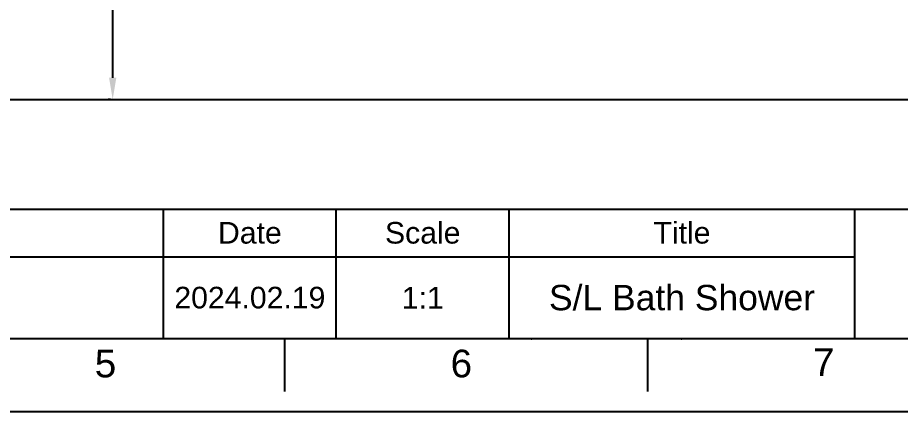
# Model space of a CAD drawing. Header units: millimetres. Extents: x 14221 to 15062, y 1145 to 1740.
# Drawn here: x 14668.1 to 14911.5, y 1145.1 to 1253.7 of the extents above; entities that cross this region are included whole.
import ezdxf

# ---------------------------------------------------------------- set-up
doc = ezdxf.new("R2010")
doc.units = ezdxf.units.MM
for name, color, linetype in [('DIM', 3, 'Continuous'), ('FORM', 7, 'Continuous'), ('벽', 2, 'Continuous')]:
    doc.layers.add(name, color=color, linetype=linetype)
doc.layers.add('TEXT', color=2, linetype='Continuous', lineweight=13)
doc.styles.get("Standard").update_dxf_attribs({"font": 'arial.ttf'})
doc.dimstyles.new('ISO-25', dxfattribs={"dimtxt": 5, "dimasz": 5, "dimexe": 1.252, "dimexo": 0.625, "dimgap": 1, "dimtad": 1, "dimtoh": 1, "dimdec": 1, "dimdsep": 46, "dimtxsty": 'Standard', "dimcen": 0, "dimclrd": 3, "dimclre": 3, "dimclrt": 4, "dimadec": 0, "dimazin": 0, "dimtfac": 1, "dimtdec": 1, "dimtmove": 0, "dimatfit": 3, "dimfxl": 1, "dimarcsym": 0})

# ---------------------------------------------------------------- blocks, each defined once
blk = doc.blocks.new('*D42')
at = {"layer": 'DIM', "color": 3, "lineweight": -2, "transparency": 16777216}
for p, q in [((14906.31, 1501.87), (14693.02, 1501.87)), ((14694.27, 1495.87), (14694.27, 1371.92)), ((14694.27, 1237.11), (14694.27, 1361.06)), ((14693.65, 1231.11), (14693.02, 1231.11))]:
    blk.add_line(p, q, dxfattribs=at)
at = {"layer": 'DIM', "color": 3, "transparency": 16777216}
for points in [[(14693.27, 1495.87), (14695.27, 1495.87), (14694.27, 1501.87)], [(14693.27, 1237.11), (14695.27, 1237.11), (14694.27, 1231.11)]]:
    blk.add_solid(points, dxfattribs=at)
at = {"layer": 'DIM', "color": 4, "transparency": 16777216, "insert": (14694.27, 1366.49), "char_height": 6, "attachment_point": 5}
blk.add_mtext('(1650)', dxfattribs=at)

msp = doc.modelspace()

# ---------------------------------------------------------------- linework, layer by layer
at = {"layer": 'FORM'}
for p, q in [((14397.18, 1200.84), (15041.99, 1200.84)), ((14708.26, 1165.08), (14708.26, 1200.84)), ((14708.26, 1165.08), (14708.26, 1200.84)), ((14708.26, 1165.08), (14708.26, 1200.84)), ((14755.94, 1165.08), (14755.94, 1200.84)), ((14803.62, 1165.08), (14803.62, 1200.84)), ((14898.97, 1165.08), (14898.97, 1200.84)), ((14341.16, 1187.72), (14898.97, 1187.72))]:
    msp.add_line(p, q, dxfattribs=at)
at = {"layer": 'FORM', "color": 7, "linetype": 'Continuous'}
for p, q in [((15041.99, 1165.08), (14241.04, 1165.08)), ((14741.64, 1165.08), (14741.64, 1150.53)), ((14841.76, 1165.08), (14841.76, 1150.53)), ((14221.02, 1145.05), (15062.02, 1145.05))]:
    msp.add_line(p, q, dxfattribs=at)
at = {"layer": 'FORM'}
for p in [(14809.74, 1165.08), (14851.17, 1165.08)]:
    msp.add_point(p, dxfattribs=at)
at = {"layer": '벽'}
msp.add_line((14276.81, 1231.11), (14963.75, 1231.11), dxfattribs=at)

# ---------------------------------------------------------------- texts
at = {"layer": 'FORM', "char_height": 7.63, "attachment_point": 5}
for s, insert in [('5', (14692.28, 1158.2)), ('6', (14790.43, 1158.2)), ('7', (14890.38, 1158.65))]:
    msp.add_mtext_dynamic_manual_height_columns(s, width=50.0595, gutter_width=12.51, heights=[0], dxfattribs=dict(at, insert=insert))
at = {"layer": 'TEXT', "attachment_point": 5}
for s, width, insert, char_height in [('Date', 47.6757, (14732.1, 1194.28), 5.959), ('Scale', 47.6757, (14779.78, 1194.28), 5.959), ('Title', 95.3515, (14851.29, 1194.28), 5.959), ('2024.02.19', 47.6757, (14732.1, 1176.4), 5.959), ('1:1', 47.6757, (14779.78, 1176.4), 5.959), ('S/L Bath Shower', 80.4181, (14851.29, 1176.4), 7)]:
    msp.add_mtext_dynamic_manual_height_columns(s, width=width, gutter_width=29.8, heights=[0], dxfattribs=dict(at, insert=insert, char_height=char_height))

# ---------------------------------------------------------------- dimensions: what is measured, and where the dimension line sits
at = {"layer": 'DIM'}
dim = msp.add_linear_dim(base=(14694.27, 1231.11), p1=(14906.94, 1501.87), p2=(14694.27, 1231.11), angle=90, text='(1650)', dimstyle='ISO-25', override={"dimtxt": 6, "dimasz": 6, "dimgap": 1.5, "dimtih": 1, "dimtmove": 2}, dxfattribs=at)
dim.commit()
dim.dimension.update_dxf_attribs({"geometry": '*D42', "text_midpoint": (14694.27, 1366.49)})

doc.saveas('drawing.dxf')
